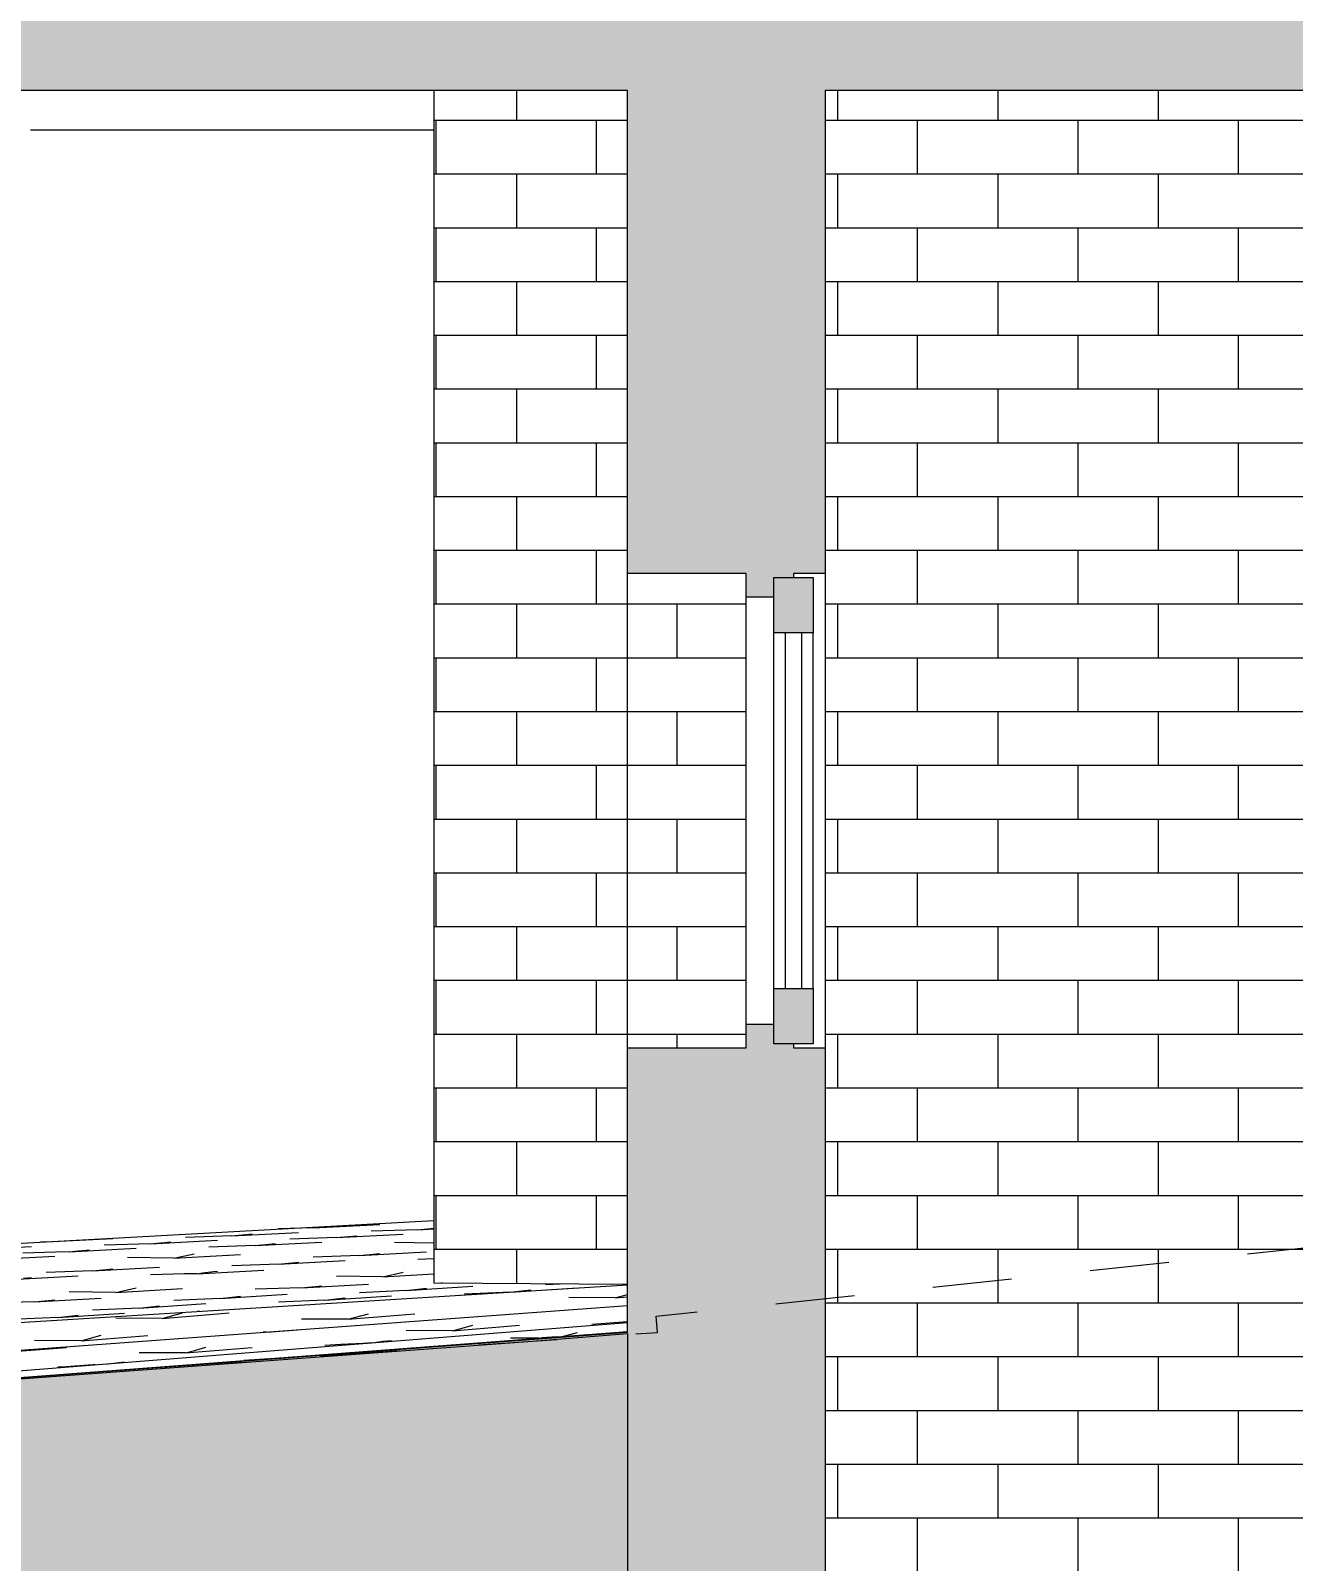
# Model space of a CAD drawing. Header units: metres. Extents: x -111189 to -108577, y -72951 to -72647.
# Drawn here: x -108920.32 to -108918.722, y -72944.193 to -72942.257 of the extents above; entities that cross this region are included whole.
import ezdxf

# ---------------------------------------------------------------- set-up
doc = ezdxf.new("R2010")
doc.units = ezdxf.units.M
doc.header["$MEASUREMENT"] = 0
doc.linetypes.add('Hidden Line', pattern=[0.13, 0.08, -0.05])
for name, color, linetype in [('00 - DESENHO 2D', 7, 'Continuous'), ('01 - TERRENO PROPOSTO', 7, 'Continuous'), ('02 - ESTRADAS', 7, 'Continuous'), ('03 - LAJES', 7, 'Continuous'), ('12 - COTAS GERAIS', 7, 'Continuous')]:
    doc.layers.add(name, color=color, linetype=linetype)
doc.styles.add('ESTILO_GERADO_7', font='')
doc.styles.get('ESTILO_GERADO_7').set_extended_font_data('Helvetica')
doc.dimstyles.new('ESTILO_GERADO__5', dxfattribs={"dimtxt": 0.15, "dimasz": 0.114, "dimexe": 0.18, "dimexo": 0.0625, "dimgap": 0, "dimtad": 1, "dimzin": 0, "dimdsep": 46, "dimtxsty": 'ESTILO_GERADO_7', "dimblk": 'ARROWHEAD_2', "dimblk1": 'ARROWHEAD_2', "dimblk2": 'ARROWHEAD_2', "dimcen": 0.09, "dimse1": 1, "dimse2": 1, "dimclrd": 7, "dimclre": 7, "dimclrt": 7, "dimadec": 0, "dimazin": 0, "dimtfac": 1, "dimtdec": 4, "dimtmove": 0, "dimatfit": 3, "dimfxl": 1, "dimtolj": 1, "dimtzin": 0, "dimarcsym": 0})

# ---------------------------------------------------------------- blocks, each defined once
blk = doc.blocks.new('*X1086', base_point=(-108745.4296, -72941.9624))
at = {"color": 254, "linetype": 'Continuous', "lineweight": 13}
for p, q in [((-108919.2991, -72942.3324), (-108919.2991, -72942.3704)), ((-108919.0961, -72942.3324), (-108919.0961, -72942.3704)), ((-108918.8931, -72942.3324), (-108918.8931, -72942.3704)), ((-108919.1976, -72942.3704), (-108919.3146, -72942.3704)), ((-108918.9946, -72942.3704), (-108919.1976, -72942.3704)), ((-108919.1976, -72942.4384), (-108919.1976, -72942.3704)), ((-108918.7916, -72942.3704), (-108918.9946, -72942.3704)), ((-108918.9946, -72942.4384), (-108918.9946, -72942.3704)), ((-108918.5886, -72942.3704), (-108918.7916, -72942.3704)), ((-108918.7916, -72942.4384), (-108918.7916, -72942.3704)), ((-108919.1976, -72942.4384), (-108919.3146, -72942.4384)), ((-108919.2991, -72942.4384), (-108919.2991, -72942.5064)), ((-108918.9946, -72942.4384), (-108919.1976, -72942.4384)), ((-108919.0961, -72942.4384), (-108919.0961, -72942.5064)), ((-108918.7916, -72942.4384), (-108918.9946, -72942.4384)), ((-108918.8931, -72942.4384), (-108918.8931, -72942.5064)), ((-108918.5886, -72942.4384), (-108918.7916, -72942.4384)), ((-108919.1976, -72942.5064), (-108919.3146, -72942.5064)), ((-108918.9946, -72942.5064), (-108919.1976, -72942.5064)), ((-108919.1976, -72942.5744), (-108919.1976, -72942.5064)), ((-108918.7916, -72942.5064), (-108918.9946, -72942.5064)), ((-108918.9946, -72942.5744), (-108918.9946, -72942.5064)), ((-108918.5886, -72942.5064), (-108918.7916, -72942.5064)), ((-108918.7916, -72942.5744), (-108918.7916, -72942.5064)), ((-108919.1976, -72942.5744), (-108919.3146, -72942.5744)), ((-108919.2991, -72942.5744), (-108919.2991, -72942.6424)), ((-108918.9946, -72942.5744), (-108919.1976, -72942.5744)), ((-108919.0961, -72942.5744), (-108919.0961, -72942.6424)), ((-108918.7916, -72942.5744), (-108918.9946, -72942.5744)), ((-108918.8931, -72942.5744), (-108918.8931, -72942.6424)), ((-108918.5886, -72942.5744), (-108918.7916, -72942.5744)), ((-108919.1976, -72942.6424), (-108919.3146, -72942.6424)), ((-108918.9946, -72942.6424), (-108919.1976, -72942.6424)), ((-108919.1976, -72942.7104), (-108919.1976, -72942.6424)), ((-108918.7916, -72942.6424), (-108918.9946, -72942.6424)), ((-108918.9946, -72942.7104), (-108918.9946, -72942.6424)), ((-108918.5886, -72942.6424), (-108918.7916, -72942.6424)), ((-108918.7916, -72942.7104), (-108918.7916, -72942.6424)), ((-108919.1976, -72942.7104), (-108919.3146, -72942.7104)), ((-108919.2991, -72942.7104), (-108919.2991, -72942.7784)), ((-108918.9946, -72942.7104), (-108919.1976, -72942.7104)), ((-108919.0961, -72942.7104), (-108919.0961, -72942.7784)), ((-108918.7916, -72942.7104), (-108918.9946, -72942.7104)), ((-108918.8931, -72942.7104), (-108918.8931, -72942.7784)), ((-108918.5886, -72942.7104), (-108918.7916, -72942.7104)), ((-108919.1976, -72942.7784), (-108919.3146, -72942.7784)), ((-108918.9946, -72942.7784), (-108919.1976, -72942.7784)), ((-108919.1976, -72942.8464), (-108919.1976, -72942.7784)), ((-108918.7916, -72942.7784), (-108918.9946, -72942.7784)), ((-108918.9946, -72942.8464), (-108918.9946, -72942.7784)), ((-108918.5886, -72942.7784), (-108918.7916, -72942.7784)), ((-108918.7916, -72942.8464), (-108918.7916, -72942.7784)), ((-108919.1976, -72942.8464), (-108919.3146, -72942.8464)), ((-108919.2991, -72942.8464), (-108919.2991, -72942.9144)), ((-108918.9946, -72942.8464), (-108919.1976, -72942.8464)), ((-108919.0961, -72942.8464), (-108919.0961, -72942.9144)), ((-108918.7916, -72942.8464), (-108918.9946, -72942.8464)), ((-108918.8931, -72942.8464), (-108918.8931, -72942.9144)), ((-108918.5886, -72942.8464), (-108918.7916, -72942.8464)), ((-108919.1976, -72942.9144), (-108919.3146, -72942.9144)), ((-108918.9946, -72942.9144), (-108919.1976, -72942.9144)), ((-108919.1976, -72942.9824), (-108919.1976, -72942.9144)), ((-108918.7916, -72942.9144), (-108918.9946, -72942.9144)), ((-108918.9946, -72942.9824), (-108918.9946, -72942.9144)), ((-108918.5886, -72942.9144), (-108918.7916, -72942.9144)), ((-108918.7916, -72942.9824), (-108918.7916, -72942.9144)), ((-108919.1976, -72942.9824), (-108919.3146, -72942.9824)), ((-108919.2991, -72942.9824), (-108919.2991, -72943.0504)), ((-108918.9946, -72942.9824), (-108919.1976, -72942.9824)), ((-108919.0961, -72942.9824), (-108919.0961, -72943.0504)), ((-108918.7916, -72942.9824), (-108918.9946, -72942.9824)), ((-108918.8931, -72942.9824), (-108918.8931, -72943.0504)), ((-108918.5886, -72942.9824), (-108918.7916, -72942.9824)), ((-108919.1976, -72943.0504), (-108919.3146, -72943.0504)), ((-108918.9946, -72943.0504), (-108919.1976, -72943.0504)), ((-108919.1976, -72943.1184), (-108919.1976, -72943.0504)), ((-108918.7916, -72943.0504), (-108918.9946, -72943.0504)), ((-108918.9946, -72943.1184), (-108918.9946, -72943.0504)), ((-108918.5886, -72943.0504), (-108918.7916, -72943.0504)), ((-108918.7916, -72943.1184), (-108918.7916, -72943.0504)), ((-108919.1976, -72943.1184), (-108919.3146, -72943.1184)), ((-108919.2991, -72943.1184), (-108919.2991, -72943.1864)), ((-108918.9946, -72943.1184), (-108919.1976, -72943.1184)), ((-108919.0961, -72943.1184), (-108919.0961, -72943.1864)), ((-108918.7916, -72943.1184), (-108918.9946, -72943.1184)), ((-108918.8931, -72943.1184), (-108918.8931, -72943.1864)), ((-108918.5886, -72943.1184), (-108918.7916, -72943.1184)), ((-108919.1976, -72943.1864), (-108919.3146, -72943.1864)), ((-108918.9946, -72943.1864), (-108919.1976, -72943.1864)), ((-108919.1976, -72943.2544), (-108919.1976, -72943.1864)), ((-108918.7916, -72943.1864), (-108918.9946, -72943.1864)), ((-108918.9946, -72943.2544), (-108918.9946, -72943.1864)), ((-108918.5886, -72943.1864), (-108918.7916, -72943.1864)), ((-108918.7916, -72943.2544), (-108918.7916, -72943.1864)), ((-108919.1976, -72943.2544), (-108919.3146, -72943.2544)), ((-108919.2991, -72943.2544), (-108919.2991, -72943.3224)), ((-108918.9946, -72943.2544), (-108919.1976, -72943.2544)), ((-108919.0961, -72943.2544), (-108919.0961, -72943.3224)), ((-108918.7916, -72943.2544), (-108918.9946, -72943.2544)), ((-108918.8931, -72943.2544), (-108918.8931, -72943.3224)), ((-108918.5886, -72943.2544), (-108918.7916, -72943.2544)), ((-108919.1976, -72943.3224), (-108919.3146, -72943.3224)), ((-108918.9946, -72943.3224), (-108919.1976, -72943.3224)), ((-108919.1976, -72943.3904), (-108919.1976, -72943.3224)), ((-108918.7916, -72943.3224), (-108918.9946, -72943.3224)), ((-108918.9946, -72943.3904), (-108918.9946, -72943.3224)), ((-108918.5886, -72943.3224), (-108918.7916, -72943.3224)), ((-108918.7916, -72943.3904), (-108918.7916, -72943.3224)), ((-108919.1976, -72943.3904), (-108919.3146, -72943.3904)), ((-108919.2991, -72943.3904), (-108919.2991, -72943.4584)), ((-108918.9946, -72943.3904), (-108919.1976, -72943.3904)), ((-108919.0961, -72943.3904), (-108919.0961, -72943.4584)), ((-108918.7916, -72943.3904), (-108918.9946, -72943.3904)), ((-108918.8931, -72943.3904), (-108918.8931, -72943.4584)), ((-108918.5886, -72943.3904), (-108918.7916, -72943.3904)), ((-108919.1976, -72943.4584), (-108919.3146, -72943.4584)), ((-108918.9946, -72943.4584), (-108919.1976, -72943.4584)), ((-108919.1976, -72943.5264), (-108919.1976, -72943.4584)), ((-108918.7916, -72943.4584), (-108918.9946, -72943.4584)), ((-108918.9946, -72943.5264), (-108918.9946, -72943.4584)), ((-108918.5886, -72943.4584), (-108918.7916, -72943.4584)), ((-108918.7916, -72943.5264), (-108918.7916, -72943.4584)), ((-108919.1976, -72943.5264), (-108919.3146, -72943.5264)), ((-108919.2991, -72943.5264), (-108919.2991, -72943.5944)), ((-108918.9946, -72943.5264), (-108919.1976, -72943.5264)), ((-108919.0961, -72943.5264), (-108919.0961, -72943.5944)), ((-108918.7916, -72943.5264), (-108918.9946, -72943.5264)), ((-108918.8931, -72943.5264), (-108918.8931, -72943.5944)), ((-108918.5886, -72943.5264), (-108918.7916, -72943.5264)), ((-108919.1976, -72943.5944), (-108919.3146, -72943.5944)), ((-108918.9946, -72943.5944), (-108919.1976, -72943.5944)), ((-108919.1976, -72943.6624), (-108919.1976, -72943.5944)), ((-108918.7916, -72943.5944), (-108918.9946, -72943.5944)), ((-108918.9946, -72943.6624), (-108918.9946, -72943.5944)), ((-108918.5886, -72943.5944), (-108918.7916, -72943.5944)), ((-108918.7916, -72943.6624), (-108918.7916, -72943.5944)), ((-108919.1976, -72943.6624), (-108919.3146, -72943.6624)), ((-108919.2991, -72943.6624), (-108919.2991, -72943.7304)), ((-108918.9946, -72943.6624), (-108919.1976, -72943.6624)), ((-108919.0961, -72943.6624), (-108919.0961, -72943.7304)), ((-108918.7916, -72943.6624), (-108918.9946, -72943.6624)), ((-108918.8931, -72943.6624), (-108918.8931, -72943.7304)), ((-108918.5886, -72943.6624), (-108918.7916, -72943.6624)), ((-108919.1976, -72943.7304), (-108919.3146, -72943.7304)), ((-108918.9946, -72943.7304), (-108919.1976, -72943.7304)), ((-108919.1976, -72943.7984), (-108919.1976, -72943.7304)), ((-108918.7916, -72943.7304), (-108918.9946, -72943.7304)), ((-108918.9946, -72943.7984), (-108918.9946, -72943.7304)), ((-108918.5886, -72943.7304), (-108918.7916, -72943.7304)), ((-108918.7916, -72943.7984), (-108918.7916, -72943.7304)), ((-108919.1976, -72943.7984), (-108919.3146, -72943.7984)), ((-108919.2991, -72943.7984), (-108919.2991, -72943.8664)), ((-108918.9946, -72943.7984), (-108919.1976, -72943.7984)), ((-108919.0961, -72943.7984), (-108919.0961, -72943.8664)), ((-108918.7916, -72943.7984), (-108918.9946, -72943.7984)), ((-108918.8931, -72943.7984), (-108918.8931, -72943.8664)), ((-108918.5886, -72943.7984), (-108918.7916, -72943.7984)), ((-108919.1976, -72943.8664), (-108919.3146, -72943.8664)), ((-108918.9946, -72943.8664), (-108919.1976, -72943.8664)), ((-108919.1976, -72943.9344), (-108919.1976, -72943.8664)), ((-108918.7916, -72943.8664), (-108918.9946, -72943.8664)), ((-108918.9946, -72943.9344), (-108918.9946, -72943.8664)), ((-108918.5886, -72943.8664), (-108918.7916, -72943.8664)), ((-108918.7916, -72943.9344), (-108918.7916, -72943.8664)), ((-108919.1976, -72943.9344), (-108919.3146, -72943.9344)), ((-108919.2991, -72943.9344), (-108919.2991, -72944.0024)), ((-108918.9946, -72943.9344), (-108919.1976, -72943.9344)), ((-108919.0961, -72943.9344), (-108919.0961, -72944.0024)), ((-108918.7916, -72943.9344), (-108918.9946, -72943.9344)), ((-108918.8931, -72943.9344), (-108918.8931, -72944.0024)), ((-108918.5886, -72943.9344), (-108918.7916, -72943.9344)), ((-108919.1976, -72944.0024), (-108919.3146, -72944.0024)), ((-108918.9946, -72944.0024), (-108919.1976, -72944.0024)), ((-108919.1976, -72944.0704), (-108919.1976, -72944.0024)), ((-108918.7916, -72944.0024), (-108918.9946, -72944.0024)), ((-108918.9946, -72944.0704), (-108918.9946, -72944.0024)), ((-108918.5886, -72944.0024), (-108918.7916, -72944.0024)), ((-108918.7916, -72944.0704), (-108918.7916, -72944.0024)), ((-108919.1976, -72944.0704), (-108919.3146, -72944.0704)), ((-108919.2991, -72944.0704), (-108919.2991, -72944.1384)), ((-108918.9946, -72944.0704), (-108919.1976, -72944.0704)), ((-108919.0961, -72944.0704), (-108919.0961, -72944.1384)), ((-108918.7916, -72944.0704), (-108918.9946, -72944.0704)), ((-108918.8931, -72944.0704), (-108918.8931, -72944.1384)), ((-108918.5886, -72944.0704), (-108918.7916, -72944.0704)), ((-108919.1976, -72944.1384), (-108919.3146, -72944.1384)), ((-108918.9946, -72944.1384), (-108919.1976, -72944.1384)), ((-108919.1976, -72944.2064), (-108919.1976, -72944.1384)), ((-108918.7916, -72944.1384), (-108918.9946, -72944.1384)), ((-108918.9946, -72944.2064), (-108918.9946, -72944.1384)), ((-108918.5886, -72944.1384), (-108918.7916, -72944.1384)), ((-108918.7916, -72944.2064), (-108918.7916, -72944.1384))]:
    blk.add_line(p, q, dxfattribs=at)
blk = doc.blocks.new('*X1087', base_point=(-108745.4296, -72941.9624))
at = {"color": 254, "linetype": 'Continuous', "lineweight": 13}
for p, q in [((-108919.7051, -72942.3324), (-108919.7051, -72942.3704)), ((-108919.8066, -72942.3704), (-108919.8097, -72942.3704)), ((-108919.6036, -72942.3704), (-108919.8066, -72942.3704)), ((-108919.8066, -72942.4384), (-108919.8066, -72942.3704)), ((-108919.5646, -72942.3704), (-108919.6036, -72942.3704)), ((-108919.6036, -72942.4384), (-108919.6036, -72942.3704)), ((-108919.8066, -72942.4384), (-108919.8097, -72942.4384)), ((-108919.6036, -72942.4384), (-108919.8066, -72942.4384)), ((-108919.7051, -72942.4384), (-108919.7051, -72942.5064)), ((-108919.5646, -72942.4384), (-108919.6036, -72942.4384)), ((-108919.8066, -72942.5064), (-108919.8097, -72942.5064)), ((-108919.6036, -72942.5064), (-108919.8066, -72942.5064)), ((-108919.8066, -72942.5744), (-108919.8066, -72942.5064)), ((-108919.5646, -72942.5064), (-108919.6036, -72942.5064)), ((-108919.6036, -72942.5744), (-108919.6036, -72942.5064)), ((-108919.8066, -72942.5744), (-108919.8097, -72942.5744)), ((-108919.6036, -72942.5744), (-108919.8066, -72942.5744)), ((-108919.7051, -72942.5744), (-108919.7051, -72942.6424)), ((-108919.5646, -72942.5744), (-108919.6036, -72942.5744)), ((-108919.8066, -72942.6424), (-108919.8097, -72942.6424)), ((-108919.6036, -72942.6424), (-108919.8066, -72942.6424)), ((-108919.8066, -72942.7104), (-108919.8066, -72942.6424)), ((-108919.5646, -72942.6424), (-108919.6036, -72942.6424)), ((-108919.6036, -72942.7104), (-108919.6036, -72942.6424)), ((-108919.8066, -72942.7104), (-108919.8097, -72942.7104)), ((-108919.6036, -72942.7104), (-108919.8066, -72942.7104)), ((-108919.7051, -72942.7104), (-108919.7051, -72942.7784)), ((-108919.5646, -72942.7104), (-108919.6036, -72942.7104)), ((-108919.8066, -72942.7784), (-108919.8097, -72942.7784)), ((-108919.6036, -72942.7784), (-108919.8066, -72942.7784)), ((-108919.8066, -72942.8464), (-108919.8066, -72942.7784)), ((-108919.5646, -72942.7784), (-108919.6036, -72942.7784)), ((-108919.6036, -72942.8464), (-108919.6036, -72942.7784)), ((-108919.8066, -72942.8464), (-108919.8097, -72942.8464)), ((-108919.6036, -72942.8464), (-108919.8066, -72942.8464)), ((-108919.7051, -72942.8464), (-108919.7051, -72942.9144)), ((-108919.5646, -72942.8464), (-108919.6036, -72942.8464)), ((-108919.8066, -72942.9144), (-108919.8097, -72942.9144)), ((-108919.6036, -72942.9144), (-108919.8066, -72942.9144)), ((-108919.8066, -72942.9824), (-108919.8066, -72942.9144)), ((-108919.5646, -72942.9144), (-108919.6036, -72942.9144)), ((-108919.6036, -72942.9824), (-108919.6036, -72942.9144)), ((-108919.8066, -72942.9824), (-108919.8097, -72942.9824)), ((-108919.6036, -72942.9824), (-108919.8066, -72942.9824)), ((-108919.7051, -72942.9824), (-108919.7051, -72943.0504)), ((-108919.5646, -72942.9824), (-108919.6036, -72942.9824)), ((-108919.8066, -72943.0504), (-108919.8097, -72943.0504)), ((-108919.6036, -72943.0504), (-108919.8066, -72943.0504)), ((-108919.8066, -72943.1184), (-108919.8066, -72943.0504)), ((-108919.5646, -72943.0504), (-108919.6036, -72943.0504)), ((-108919.6036, -72943.1184), (-108919.6036, -72943.0504)), ((-108919.8066, -72943.1184), (-108919.8097, -72943.1184)), ((-108919.6036, -72943.1184), (-108919.8066, -72943.1184)), ((-108919.7051, -72943.1184), (-108919.7051, -72943.1864)), ((-108919.5646, -72943.1184), (-108919.6036, -72943.1184)), ((-108919.8066, -72943.1864), (-108919.8097, -72943.1864)), ((-108919.6036, -72943.1864), (-108919.8066, -72943.1864)), ((-108919.8066, -72943.2544), (-108919.8066, -72943.1864)), ((-108919.5646, -72943.1864), (-108919.6036, -72943.1864)), ((-108919.6036, -72943.2544), (-108919.6036, -72943.1864)), ((-108919.8066, -72943.2544), (-108919.8097, -72943.2544)), ((-108919.6036, -72943.2544), (-108919.8066, -72943.2544)), ((-108919.7051, -72943.2544), (-108919.7051, -72943.3224)), ((-108919.5646, -72943.2544), (-108919.6036, -72943.2544)), ((-108919.8066, -72943.3224), (-108919.8097, -72943.3224)), ((-108919.6036, -72943.3224), (-108919.8066, -72943.3224)), ((-108919.8066, -72943.3904), (-108919.8066, -72943.3224)), ((-108919.5646, -72943.3224), (-108919.6036, -72943.3224)), ((-108919.6036, -72943.3904), (-108919.6036, -72943.3224)), ((-108919.8066, -72943.3904), (-108919.8097, -72943.3904)), ((-108919.6036, -72943.3904), (-108919.8066, -72943.3904)), ((-108919.7051, -72943.3904), (-108919.7051, -72943.4584)), ((-108919.5646, -72943.3904), (-108919.6036, -72943.3904)), ((-108919.8066, -72943.4584), (-108919.8097, -72943.4584)), ((-108919.6036, -72943.4584), (-108919.8066, -72943.4584)), ((-108919.8066, -72943.5264), (-108919.8066, -72943.4584)), ((-108919.5646, -72943.4584), (-108919.6036, -72943.4584)), ((-108919.6036, -72943.5264), (-108919.6036, -72943.4584)), ((-108919.8066, -72943.5264), (-108919.8097, -72943.5264)), ((-108919.6036, -72943.5264), (-108919.8066, -72943.5264)), ((-108919.7051, -72943.5264), (-108919.7051, -72943.5944)), ((-108919.5646, -72943.5264), (-108919.6036, -72943.5264)), ((-108919.8066, -72943.5944), (-108919.8097, -72943.5944)), ((-108919.6036, -72943.5944), (-108919.8066, -72943.5944)), ((-108919.8066, -72943.6624), (-108919.8066, -72943.5944)), ((-108919.5646, -72943.5944), (-108919.6036, -72943.5944)), ((-108919.6036, -72943.6624), (-108919.6036, -72943.5944)), ((-108919.8066, -72943.6624), (-108919.8097, -72943.6624)), ((-108919.6036, -72943.6624), (-108919.8066, -72943.6624)), ((-108919.7051, -72943.6624), (-108919.7051, -72943.7304)), ((-108919.5646, -72943.6624), (-108919.6036, -72943.6624)), ((-108919.8066, -72943.7304), (-108919.8097, -72943.7304)), ((-108919.6036, -72943.7304), (-108919.8066, -72943.7304)), ((-108919.8066, -72943.7984), (-108919.8066, -72943.7304)), ((-108919.5646, -72943.7304), (-108919.6036, -72943.7304)), ((-108919.6036, -72943.7984), (-108919.6036, -72943.7304)), ((-108919.8066, -72943.7984), (-108919.8097, -72943.7984)), ((-108919.6036, -72943.7984), (-108919.8066, -72943.7984)), ((-108919.7051, -72943.7984), (-108919.7051, -72943.8418)), ((-108919.5646, -72943.7984), (-108919.6036, -72943.7984))]:
    blk.add_line(p, q, dxfattribs=at)
blk = doc.blocks.new('Corte Elem_504_1', base_point=(-108745.4296, -72941.9624))
at = {"color": 7, "linetype": 'Continuous', "lineweight": 13}
blk.add_line((-108919.8097, -72942.3324), (-108919.8097, -72943.841), dxfattribs=at)
at = {"lineweight": 0}
for name in ['*X1086', '*X1087']:
    blk.add_blockref(name, (-108745.4296, -72941.9624), dxfattribs=at)
blk = doc.blocks.new('Corte Elem_644_1', base_point=(-108745.4296, -72941.9624))
at = {"layer": '03 - LAJES', "linetype": 'Continuous', "lineweight": 13}
blk.add_hatch(color=251, dxfattribs=at).paths.add_polyline_path([(-108920.5097, -72941.9824), (-108920.5097, -72942.3324), (-108916.8597, -72942.3324), (-108916.8597, -72941.9824)])
at = {"layer": '03 - LAJES', "color": 7, "linetype": 'Continuous', "lineweight": 20}
for p, q in [((-108919.5646, -72942.3324), (-108920.5097, -72942.3324)), ((-108916.8597, -72942.3324), (-108919.3146, -72942.3324))]:
    blk.add_line(p, q, dxfattribs=at)
blk = doc.blocks.new('Corte Elem_645_1', base_point=(-108745.4296, -72941.9624))
at = {"layer": '01 - TERRENO PROPOSTO', "linetype": 'Continuous', "lineweight": 13}
blk.add_hatch(color=251, dxfattribs=at).paths.add_polyline_path([(-108919.5646, -72945.0824), (-108919.5646, -72943.9032), (-108920.765, -72943.993), (-108921.1559, -72944.023), (-108921.8588, -72944.0734), (-108922.7294, -72944.1418), (-108922.7294, -72945.0824)])
at = {"layer": '01 - TERRENO PROPOSTO', "color": 7, "linetype": 'Continuous', "lineweight": 13}
for p, q in [((-108922.7294, -72943.9226), (-108919.8097, -72943.7617)), ((-108920.065, -72943.7812), (-108919.9806, -72943.7768)), ((-108920.065, -72943.7812), (-108920.0393, -72943.7787)), ((-108919.9622, -72943.7711), (-108920.0061, -72943.7725)), ((-108919.9622, -72943.7711), (-108919.8777, -72943.7667)), ((-108919.9622, -72943.7711), (-108919.9394, -72943.7689)), ((-108919.9328, -72943.7835), (-108919.8483, -72943.779)), ((-108919.83, -72943.7735), (-108919.8887, -72943.7754)), ((-108919.83, -72943.7735), (-108919.8097, -72943.7715)), ((-108919.83, -72943.7735), (-108919.8097, -72943.7724)), ((-108920.4029, -72943.799), (-108920.3185, -72943.7945)), ((-108920.3001, -72943.7889), (-108920.3073, -72943.7891)), ((-108920.3001, -72943.7889), (-108920.2156, -72943.7845)), ((-108920.3001, -72943.7889), (-108920.2963, -72943.7885)), ((-108920.2707, -72943.8013), (-108920.1862, -72943.7968)), ((-108920.2639, -72943.8006), (-108920.245, -72943.7988)), ((-108920.1679, -72943.7913), (-108920.2266, -72943.7932)), ((-108920.1679, -72943.7913), (-108920.0834, -72943.7868)), ((-108920.1679, -72943.7913), (-108920.1422, -72943.7888)), ((-108920.065, -72943.7812), (-108920.1238, -72943.7831)), ((-108920.0356, -72943.7934), (-108920.0944, -72943.7954)), ((-108920.0356, -72943.7934), (-108919.9512, -72943.789)), ((-108920.0356, -72943.7934), (-108920.0099, -72943.7909)), ((-108919.9328, -72943.7835), (-108919.9916, -72943.7855)), ((-108919.9328, -72943.7835), (-108919.9071, -72943.781)), ((-108919.8097, -72943.7905), (-108919.8593, -72943.7898)), ((-108920.3735, -72943.8112), (-108920.2891, -72943.8068)), ((-108920.2882, -72943.8018), (-108920.3295, -72943.8032)), ((-108920.2707, -72943.8013), (-108920.2882, -72943.8018)), ((-108920.2707, -72943.8013), (-108920.2639, -72943.8006)), ((-108920.1385, -72943.8096), (-108920.1972, -72943.8088)), ((-108920.1385, -72943.8096), (-108920.1128, -72943.8041)), ((-108920.1385, -72943.8096), (-108920.054, -72943.8048)), ((-108920.0179, -72943.8176), (-108920.065, -72943.8193)), ((-108920.0062, -72943.8172), (-108920.0179, -72943.8176)), ((-108920.0062, -72943.8172), (-108919.9218, -72943.8123)), ((-108920.0062, -72943.8172), (-108920.0017, -72943.8167)), ((-108920.0017, -72943.8167), (-108919.9805, -72943.8144)), ((-108919.9034, -72943.8062), (-108919.9622, -72943.8083)), ((-108919.9034, -72943.8062), (-108919.8189, -72943.8013)), ((-108919.9034, -72943.8062), (-108919.8777, -72943.8034)), ((-108919.8097, -72943.8105), (-108919.8299, -72943.8112)), ((-108920.3441, -72943.8366), (-108920.2597, -72943.8318)), ((-108920.3285, -72943.8349), (-108920.3184, -72943.8338)), ((-108920.2413, -72943.8256), (-108920.3001, -72943.8277)), ((-108920.2413, -72943.8256), (-108920.1568, -72943.8207)), ((-108920.2413, -72943.8256), (-108920.2156, -72943.8228)), ((-108920.1675, -72943.8306), (-108920.1678, -72943.8307)), ((-108920.1256, -72943.8292), (-108920.1675, -72943.8306)), ((-108920.1091, -72943.8294), (-108920.1256, -72943.8292)), ((-108920.1091, -72943.8294), (-108920.0246, -72943.8245)), ((-108920.1091, -72943.8294), (-108920.1021, -72943.8278)), ((-108920.1021, -72943.8278), (-108920.0883, -72943.8263)), ((-108920.0883, -72943.8263), (-108920.0834, -72943.8258)), ((-108919.874, -72943.8332), (-108919.9328, -72943.8322)), ((-108919.874, -72943.8332), (-108919.8483, -72943.8273)), ((-108919.874, -72943.8332), (-108919.8097, -72943.8294)), ((-108922.7294, -72944.0393), (-108919.5646, -72943.8433)), ((-108920.2119, -72943.853), (-108920.2707, -72943.852)), ((-108920.2119, -72943.853), (-108920.1862, -72943.8471)), ((-108920.2119, -72943.853), (-108920.1274, -72943.848)), ((-108920.0797, -72943.8606), (-108919.9952, -72943.8551)), ((-108920.0797, -72943.8606), (-108920.054, -72943.8576)), ((-108919.9768, -72943.8469), (-108920.0356, -72943.8488)), ((-108919.9768, -72943.8469), (-108919.8924, -72943.8425)), ((-108919.9768, -72943.8469), (-108919.9511, -72943.8444)), ((-108919.9474, -72943.8625), (-108919.863, -72943.857)), ((-108919.8446, -72943.8505), (-108919.9034, -72943.8531)), ((-108919.8446, -72943.8505), (-108919.7601, -72943.845)), ((-108919.8446, -72943.8505), (-108919.8189, -72943.8476)), ((-108919.5646, -72943.8429), (-108919.8097, -72943.841)), ((-108919.7984, -72943.841), (-108919.8005, -72943.8411)), ((-108919.731, -72943.8532), (-108919.7711, -72943.8549)), ((-108919.7124, -72943.8525), (-108919.731, -72943.8532)), ((-108919.7124, -72943.8525), (-108919.6279, -72943.8469)), ((-108919.7124, -72943.8525), (-108919.7057, -72943.8516)), ((-108919.7057, -72943.8516), (-108919.6867, -72943.8494)), ((-108919.6499, -72943.8422), (-108919.6683, -72943.843)), ((-108919.5802, -72943.8596), (-108919.5646, -72943.8553)), ((-108922.7294, -72944.101), (-108919.5646, -72943.8695)), ((-108920.3147, -72943.8646), (-108920.3735, -72943.8665)), ((-108920.3147, -72943.8646), (-108920.2303, -72943.8602)), ((-108920.3147, -72943.8646), (-108920.289, -72943.8621)), ((-108920.1825, -72943.8725), (-108920.2413, -72943.8751)), ((-108920.1825, -72943.8725), (-108920.098, -72943.867)), ((-108920.1825, -72943.8725), (-108920.1568, -72943.8696)), ((-108920.0797, -72943.8606), (-108920.1384, -72943.8631)), ((-108920.1055, -72943.8768), (-108920.109, -72943.8769)), ((-108920.0307, -72943.8722), (-108920.0247, -72943.8714)), ((-108920.0247, -72943.8714), (-108920.0246, -72943.8714)), ((-108919.9474, -72943.8625), (-108920.0062, -72943.865)), ((-108919.9474, -72943.8625), (-108919.9217, -72943.8595)), ((-108919.5802, -72943.8596), (-108919.6389, -72943.8593)), ((-108919.5802, -72943.8596), (-108919.5646, -72943.8584)), ((-108922.7294, -72944.1418), (-108919.5646, -72943.891)), ((-108920.2853, -72943.8845), (-108920.3441, -72943.887)), ((-108920.2853, -72943.8845), (-108920.2009, -72943.879)), ((-108920.2853, -72943.8845), (-108920.2596, -72943.8815)), ((-108920.1531, -72943.8856), (-108920.2119, -72943.8853)), ((-108920.1531, -72943.8856), (-108920.1274, -72943.8785)), ((-108920.1531, -72943.8856), (-108920.0686, -72943.8788)), ((-108919.918, -72943.8868), (-108919.9768, -72943.8865)), ((-108919.918, -72943.8868), (-108919.8923, -72943.8797)), ((-108919.918, -72943.8868), (-108919.8336, -72943.88)), ((-108919.7858, -72943.9013), (-108919.7601, -72943.8941)), ((-108919.7858, -72943.9013), (-108919.7013, -72943.8943)), ((-108919.5646, -72943.89), (-108919.6095, -72943.8933)), ((-108920.765, -72943.993), (-108919.5646, -72943.9022)), ((-108920.2559, -72943.914), (-108920.3147, -72943.9137)), ((-108920.2559, -72943.914), (-108920.2302, -72943.9069)), ((-108920.2559, -72943.914), (-108920.1715, -72943.9072)), ((-108920.0209, -72943.903), (-108920.0253, -72943.9032)), ((-108920.0209, -72943.903), (-108919.9822, -72943.9001)), ((-108920.0209, -72943.903), (-108920.0192, -72943.9028)), ((-108919.8886, -72943.9166), (-108919.8042, -72943.9099)), ((-108919.8847, -72943.9162), (-108919.874, -72943.9145)), ((-108919.874, -72943.9145), (-108919.8629, -72943.9134)), ((-108919.7858, -72943.9013), (-108919.8446, -72943.9011)), ((-108919.6762, -72943.9106), (-108919.7124, -72943.9108)), ((-108919.6536, -72943.9091), (-108919.6735, -72943.9104)), ((-108919.6536, -72943.9091), (-108919.5691, -72943.9027)), ((-108919.6536, -72943.9091), (-108919.6461, -72943.9084)), ((-108919.6454, -72943.9083), (-108919.6279, -72943.9036)), ((-108920.3588, -72943.9288), (-108920.2743, -72943.9223)), ((-108920.1633, -72943.9292), (-108920.1825, -72943.9292)), ((-108920.1237, -72943.9293), (-108920.1633, -72943.9292)), ((-108920.1237, -72943.9293), (-108920.0392, -72943.9223)), ((-108920.1237, -72943.9293), (-108920.1106, -72943.9257)), ((-108920.1106, -72943.9257), (-108920.098, -72943.9221)), ((-108919.9915, -72943.9351), (-108920.0498, -72943.9389)), ((-108919.9915, -72943.9351), (-108919.907, -72943.9286)), ((-108919.9915, -72943.9351), (-108919.9696, -72943.9328)), ((-108919.9659, -72943.9325), (-108919.9658, -72943.9325)), ((-108919.927, -72943.9187), (-108919.9474, -72943.9201)), ((-108919.8991, -72943.9173), (-108919.927, -72943.9187)), ((-108919.8886, -72943.9166), (-108919.8991, -72943.9173)), ((-108919.8886, -72943.9166), (-108919.8847, -72943.9162)), ((-108920.2752, -72943.9469), (-108920.2853, -72943.9474)), ((-108920.2411, -72943.9445), (-108920.2752, -72943.9469)), ((-108920.2379, -72943.9444), (-108920.2411, -72943.9445)), ((-108920.2222, -72943.9431), (-108920.2212, -72943.943)), ((-108920.2212, -72943.943), (-108920.2082, -72943.9416)), ((-108920.2082, -72943.9416), (-108920.2008, -72943.9404)), ((-108920.3066, -72943.9587), (-108920.3037, -72943.9584))]:
    blk.add_line(p, q, dxfattribs=at)
at = {"layer": '01 - TERRENO PROPOSTO', "color": 7, "linetype": 'Continuous', "lineweight": 20}
blk.add_line((-108920.765, -72943.993), (-108919.5646, -72943.9032), dxfattribs=at)
blk = doc.blocks.new('*X1262', base_point=(-108745.4296, -72941.9624))
at = {"color": 254, "linetype": 'Continuous', "lineweight": 13}
for p, q in [((-108919.4146, -72942.9824), (-108919.5646, -72942.9824)), ((-108919.5021, -72942.9824), (-108919.5021, -72943.0504)), ((-108919.4146, -72943.0504), (-108919.5646, -72943.0504)), ((-108919.4146, -72943.1184), (-108919.5646, -72943.1184)), ((-108919.5021, -72943.1184), (-108919.5021, -72943.1864)), ((-108919.4146, -72943.1864), (-108919.5646, -72943.1864)), ((-108919.4146, -72943.2544), (-108919.5646, -72943.2544)), ((-108919.5021, -72943.2544), (-108919.5021, -72943.3224)), ((-108919.4146, -72943.3224), (-108919.5646, -72943.3224)), ((-108919.4146, -72943.3904), (-108919.5646, -72943.3904)), ((-108919.5021, -72943.3904), (-108919.5021, -72943.4584)), ((-108919.4146, -72943.4584), (-108919.5646, -72943.4584)), ((-108919.4146, -72943.5264), (-108919.5646, -72943.5264)), ((-108919.5021, -72943.5264), (-108919.5021, -72943.5433))]:
    blk.add_line(p, q, dxfattribs=at)
blk = doc.blocks.new('Corte Elem_668_1', base_point=(-108745.4296, -72941.9624))
at = {"linetype": 'Continuous', "lineweight": 13}
for points in [[(-108919.5646, -72942.9433), (-108919.4146, -72942.9433), (-108919.3146, -72942.9433), (-108919.3146, -72942.3324), (-108919.5646, -72942.3324)], [(-108919.5646, -72944.8124), (-108919.3146, -72944.8124), (-108919.3146, -72943.5433), (-108919.4146, -72943.5433), (-108919.5646, -72943.5433)]]:
    blk.add_hatch(color=251, dxfattribs=at).paths.add_polyline_path(points)
at = {"color": 7, "linetype": 'Continuous', "lineweight": 20}
for p, q in [((-108919.5646, -72942.9433), (-108919.5646, -72942.3324)), ((-108919.3146, -72942.3324), (-108919.3146, -72942.9433)), ((-108919.5646, -72943.9032), (-108919.5646, -72943.5433)), ((-108919.3146, -72943.5433), (-108919.3146, -72944.6624))]:
    blk.add_line(p, q, dxfattribs=at)
at = {"lineweight": 0}
blk.add_blockref('*X1262', (-108745.4296, -72941.9624), dxfattribs=at)
blk = doc.blocks.new('Corte Elem_733_1', base_point=(-108745.4296, -72941.9624))
at = {"linetype": 'Continuous', "lineweight": 13}
for points in [[(-108919.3546, -72942.9483), (-108919.3546, -72942.9433), (-108919.4146, -72942.9433), (-108919.4146, -72942.9733), (-108919.3796, -72942.9733), (-108919.3796, -72942.9483)], [(-108919.3796, -72943.0183), (-108919.3296, -72943.0183), (-108919.3296, -72942.9483), (-108919.3796, -72942.9483)], [(-108919.3796, -72943.4683), (-108919.3796, -72943.5383), (-108919.3296, -72943.5383), (-108919.3296, -72943.4683)], [(-108919.3796, -72943.5133), (-108919.4146, -72943.5133), (-108919.4146, -72943.5433), (-108919.3546, -72943.5433), (-108919.3546, -72943.5383), (-108919.3796, -72943.5383)]]:
    blk.add_hatch(color=251, dxfattribs=at).paths.add_polyline_path(points)
at = {"color": 7, "linetype": 'Continuous', "lineweight": 13}
for p, q in [((-108919.5646, -72943.5433), (-108919.5646, -72942.9433)), ((-108919.3146, -72942.9433), (-108919.3146, -72943.5433)), ((-108919.4146, -72943.5133), (-108919.4146, -72942.9733)), ((-108919.3796, -72943.2951), (-108919.3796, -72943.0183)), ((-108919.3296, -72943.0332), (-108919.3296, -72943.0183)), ((-108919.3296, -72943.074), (-108919.3296, -72943.0332)), ((-108919.3296, -72943.0995), (-108919.3296, -72943.074)), ((-108919.3296, -72943.1403), (-108919.3296, -72943.0995)), ((-108919.3296, -72943.1658), (-108919.3296, -72943.1403)), ((-108919.3296, -72943.2066), (-108919.3296, -72943.1658)), ((-108919.3296, -72943.2322), (-108919.3296, -72943.2066)), ((-108919.3296, -72943.273), (-108919.3296, -72943.2322)), ((-108919.3296, -72943.2985), (-108919.3296, -72943.273)), ((-108919.3796, -72943.4683), (-108919.3796, -72943.2951)), ((-108919.3296, -72943.3393), (-108919.3296, -72943.2985)), ((-108919.3296, -72943.3648), (-108919.3296, -72943.3393)), ((-108919.3296, -72943.4056), (-108919.3296, -72943.3648)), ((-108919.3296, -72943.4312), (-108919.3296, -72943.4056)), ((-108919.3296, -72943.4683), (-108919.3296, -72943.4312))]:
    blk.add_line(p, q, dxfattribs=at)
at = {"color": 7, "linetype": 'Continuous', "lineweight": 20}
for p, q in [((-108919.4146, -72942.9433), (-108919.5646, -72942.9433)), ((-108919.4146, -72942.9733), (-108919.4146, -72942.9433)), ((-108919.3546, -72942.9433), (-108919.3546, -72942.9483)), ((-108919.3146, -72942.9433), (-108919.3546, -72942.9433)), ((-108919.3796, -72942.9483), (-108919.3546, -72942.9483)), ((-108919.3796, -72942.9733), (-108919.3796, -72942.9483)), ((-108919.3546, -72942.9483), (-108919.3296, -72942.9483)), ((-108919.3296, -72942.9483), (-108919.3296, -72943.0183)), ((-108919.3796, -72942.9733), (-108919.4146, -72942.9733)), ((-108919.3796, -72943.0183), (-108919.3796, -72942.9733)), ((-108919.3296, -72943.0183), (-108919.3796, -72943.0183)), ((-108919.3646, -72943.4683), (-108919.3646, -72943.0183)), ((-108919.3446, -72943.0183), (-108919.3446, -72943.4683)), ((-108919.3796, -72943.4683), (-108919.3296, -72943.4683)), ((-108919.3796, -72943.5133), (-108919.3796, -72943.4683)), ((-108919.3296, -72943.4683), (-108919.3296, -72943.5383)), ((-108919.4146, -72943.5433), (-108919.4146, -72943.5133)), ((-108919.4146, -72943.5133), (-108919.3796, -72943.5133)), ((-108919.3796, -72943.5383), (-108919.3796, -72943.5133)), ((-108919.5646, -72943.5433), (-108919.4146, -72943.5433)), ((-108919.3546, -72943.5383), (-108919.3796, -72943.5383)), ((-108919.3546, -72943.5383), (-108919.3546, -72943.5433)), ((-108919.3296, -72943.5383), (-108919.3546, -72943.5383)), ((-108919.3546, -72943.5433), (-108919.3146, -72943.5433))]:
    blk.add_line(p, q, dxfattribs=at)
blk = doc.blocks.new('Corte Elem_758_1', base_point=(-108745.4296, -72941.9624))
at = {"layer": '03 - LAJES', "color": 251, "linetype": 'Continuous', "lineweight": 13}
blk.add_line((-108920.3197, -72942.3824), (-108919.8097, -72942.3824), dxfattribs=at)
blk = doc.blocks.new('*D1371', base_point=(-108745.4296, -72941.9624))
at = {"layer": '12 - COTAS GERAIS', "color": 7, "linetype": 'Continuous', "lineweight": 5, "transparency": 16777216}
for p, q in [((-108918.3441, -72944.6624), (-108918.3441, -72942.3324)), ((-108918.4191, -72944.6191), (-108918.2691, -72944.7057)), ((-108918.2316, -72944.6624), (-108918.4566, -72944.6624)), ((-108918.3441, -72944.8124), (-108918.3441, -72944.6624)), ((-108918.4191, -72944.7691), (-108918.2691, -72944.8557))]:
    blk.add_line(p, q, dxfattribs=at)
blk = doc.blocks.new('ARROWHEAD_2')
at = {"color": 0, "linetype": 'Continuous', "lineweight": 0}
for p, q in [((-0.378, -0.655), (0.378, 0.655)), ((0, 0), (-1, 0))]:
    blk.add_line(p, q, dxfattribs=at)
blk = doc.blocks.new('*D1372', base_point=(-108745.4296, -72941.9624))
at = {"layer": '12 - COTAS GERAIS', "color": 7, "linetype": 'Continuous', "lineweight": 5, "transparency": 16777216}
for p, q in [((-108918.4191, -72942.2891), (-108918.2691, -72942.3757)), ((-108918.2316, -72942.3324), (-108918.4566, -72942.3324)), ((-108918.3441, -72944.6624), (-108918.3441, -72942.3324)), ((-108918.4191, -72944.6191), (-108918.2691, -72944.7057))]:
    blk.add_line(p, q, dxfattribs=at)
at = {"layer": '12 - COTAS GERAIS', "color": 7, "lineweight": 5, "transparency": 16777216, "char_height": 0.15, "attachment_point": 7, "rotation": 90, "style": 'ESTILO_GERADO_7'}
for s, insert in [('\\A1;{\\pql;\\fHelvetica|b0|i0|c0|p0;\\W1.000000;0,35}', (-108918.3741, -72942.7879)), ('\\A1;{\\pql;\\fHelvetica|b0|i0|c0|p0;\\W1.000000;2,33}', (-108918.3741, -72943.7035)), ('\\A1;{\\pql;\\fHelvetica|b0|i0|c0|p0;\\W1.000000;0,15}', (-108918.3741, -72944.6191))]:
    blk.add_mtext(s, dxfattribs=dict(at, insert=insert))

msp = doc.modelspace()

# ---------------------------------------------------------------- hatches: boundary and pattern name
at = {"layer": '00 - DESENHO 2D', "linetype": 'Continuous', "lineweight": 13}
msp.add_hatch(color=251, dxfattribs=at).paths.add_polyline_path([(-108924.3757, -72944.1993), (-108924.376, -72944.0481), (-108922.9333, -72944.0481), (-108922.9333, -72942.8516), (-108922.7331, -72942.8516), (-108922.7295, -72944.1418), (-108921.1266, -72944.0201), (-108919.6849, -72943.9144), (-108919.5646, -72943.9049), (-108919.5646, -72945.0124), (-108909.6597, -72945.0124), (-108909.6497, -72942.8341), (-108908.4597, -72942.8341), (-108908.4597, -72942.9436), (-108907.8781, -72942.9009), (-108906.7855, -72942.8472), (-108905.972, -72942.8207), (-108905.3249, -72942.7961), (-108904.8593, -72942.7784), (-108904.863, -72941.3159), (-108904.6636, -72941.3159), (-108904.6617, -72951.1791), (-108925.3846, -72951.1828), (-108925.3846, -72944.1993), (-108924.7848, -72944.1993)])

# ---------------------------------------------------------------- linework, layer by layer
at = {"layer": '00 - DESENHO 2D', "color": 7, "linetype": 'Continuous', "lineweight": 20, "flags": 128}
msp.add_lwpolyline([(-108904.6617, -72951.1791), (-108925.3846, -72951.1828), (-108925.3846, -72944.1993), (-108924.7848, -72944.1993), (-108924.3757, -72944.1993), (-108924.376, -72944.0481), (-108922.9333, -72944.0481), (-108922.9333, -72942.8516), (-108922.7331, -72942.8516), (-108922.7295, -72944.1418), (-108921.1266, -72944.0201), (-108919.6849, -72943.9144), (-108919.5646, -72943.9049), (-108919.5646, -72945.0124), (-108909.6597, -72945.0124), (-108909.6497, -72942.8341), (-108908.4597, -72942.8341), (-108908.4597, -72942.9436), (-108907.8781, -72942.9009)], dxfattribs=at)
at = {"layer": '02 - ESTRADAS', "color": 7, "linetype": 'Hidden Line', "lineweight": 20, "flags": 128}
msp.add_lwpolyline([(-108922.7452, -72944.141), (-108921.7478, -72944.0655), (-108920.9582, -72944.0078), (-108920.1183, -72943.9446), (-108919.5268, -72943.9034), (-108919.5285, -72943.883), (-108918.6672, -72943.7921), (-108917.2125, -72943.6824), (-108916.2496, -72943.5852), (-108914.1746, -72943.4105), (-108912.7008, -72943.283), (-108911.6831, -72943.2068), (-108910.4916, -72943.1153), (-108909.8392, -72943.0669), (-108908.9852, -72943.0036), (-108908.0613, -72942.9364), (-108906.9214, -72942.8566), (-108906.1712, -72942.8282), (-108905.5987, -72942.8066), (-108904.8593, -72942.7942), (-108904.6633, -72942.7923)], dxfattribs=at)

# ---------------------------------------------------------------- block references
at = {"lineweight": 0}
for name in ['Corte Elem_504_1', 'Corte Elem_668_1', 'Corte Elem_733_1']:
    msp.add_blockref(name, (-108745.4296, -72941.9624), dxfattribs=at)
at = {"layer": '01 - TERRENO PROPOSTO', "lineweight": 0}
msp.add_blockref('Corte Elem_645_1', (-108745.4296, -72941.9624), dxfattribs=at)
at = {"layer": '03 - LAJES', "lineweight": 0}
for name in ['Corte Elem_644_1', 'Corte Elem_758_1']:
    msp.add_blockref(name, (-108745.4296, -72941.9624), dxfattribs=at)

# ---------------------------------------------------------------- dimensions: what is measured, and where the dimension line sits
at = {"layer": '12 - COTAS GERAIS', "color": 7, "linetype": 'Continuous', "lineweight": 5}
for base, p1, p2, picture, middle in [((-108918.3441, -72942.3324), (-108925.3846, -72944.6624), (-108918.6847, -72942.3324), '*D1372', (-108918.4491, -72943.5093)), ((-108918.3441, -72944.6624), (-108914.6121, -72944.8124), (-108925.3846, -72944.6624), '*D1371', (-108918.4491, -72944.4249))]:
    dim = msp.add_linear_dim(base=base, p1=p1, p2=p2, angle=90, dimstyle='ESTILO_GERADO__5', dxfattribs=at)
    dim.commit()
    dim.dimension.update_dxf_attribs({"geometry": picture, "text_midpoint": middle, "dimtype": 160, "text_rotation": 90})

doc.saveas('drawing.dxf')
